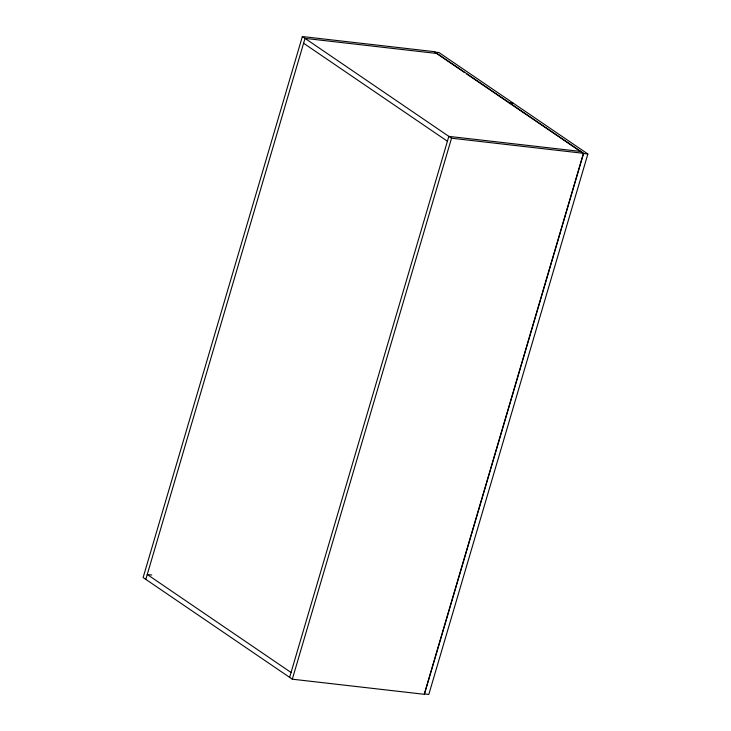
<?xml version="1.0" encoding="UTF-8"?>
<svg xmlns="http://www.w3.org/2000/svg" width="731" height="731" viewBox="0 0 731 731"><rect width="100%" height="100%" fill="white"/><g stroke="black" fill="none" stroke-linecap="round" stroke-linejoin="round"><path stroke-width="1.1" d="M302.351 36.55L143.13 577.536L292.309 679.19L424.4 694.313L583.621 153.327L434.433 51.673L302.351 36.55L451.53 138.205L583.621 153.327M145.816 579.363L305.037 38.377L437.12 53.5M289.622 677.354L448.843 136.377L580.935 151.491M292.309 679.19L451.53 138.205M587.87 154.003L428.814 694.45L424.327 693.938L583.393 153.492L587.87 154.003L513.582 103.382L509.096 102.87L581.51 152.212M151.765 575.014L147.242 574.493L291.057 672.493M464.596 72.552L434.506 52.047L438.984 52.559L513.281 103.181L508.803 102.669L466.479 73.831M303.603 43.248L447.418 141.238"/></g></svg>
